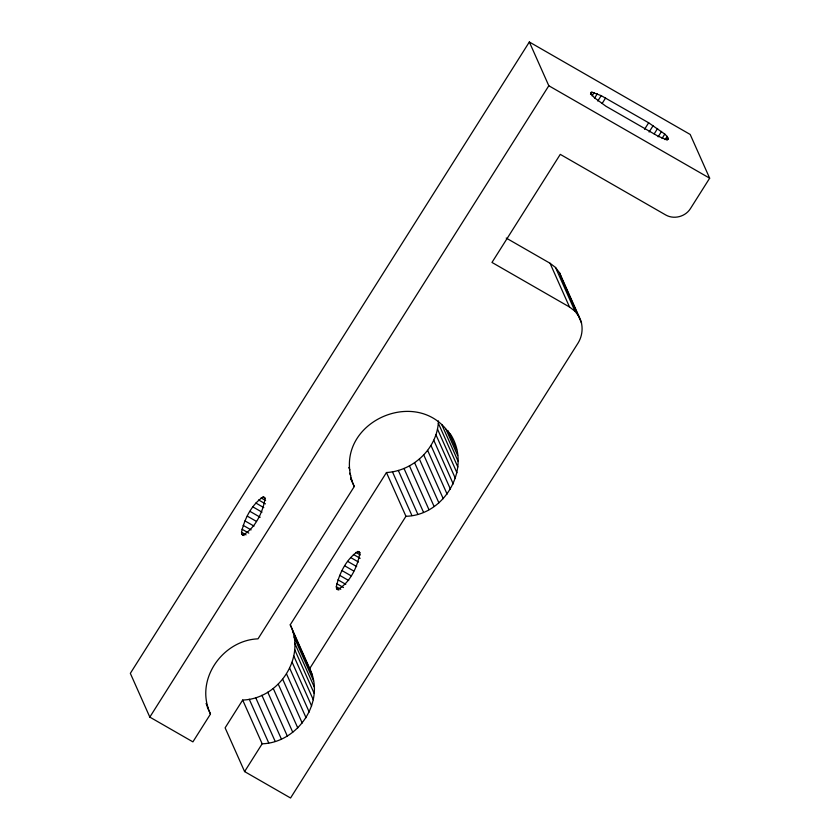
<?xml version="1.0" encoding="UTF-8"?>
<svg xmlns="http://www.w3.org/2000/svg" width="840" height="840" viewBox="0 0 840 840"><rect width="100%" height="100%" fill="white"/><g stroke="black" fill="none" stroke-linecap="round" stroke-linejoin="round"><path stroke-width="1.26" d="M506.216 238.066L550.043 263.256L555.502 267.456L559.608 272.916L579.086 316.659C583.485 324.881 582.96 335.055 578.12 342.972L290.556 798L244.597 771.582L225.12 727.839L242.686 700.046C278.471 698.985 306.401 657.815 290.241 624.803L386.463 472.531C413.28 471.082 437.535 448.13 438.459 420.945M244.597 771.582L262.164 743.799C297.948 742.739 325.878 701.558 309.719 668.556L290.241 624.803M309.719 668.556L405.941 516.285C445.347 515.319 472.395 467.04 450.093 433.587M241.521 532.245C244.493 518.91 251.507 504.735 263.046 496.997L264.401 497.269L265.052 498.74C262.762 512.484 255.213 528.266 242.812 535.143L241.804 534.261L241.521 532.245L246.057 534.849M336.305 586.719C339.276 573.384 346.29 559.209 357.83 551.471L359.173 551.754L359.825 553.214C357.546 566.958 349.997 582.74 337.596 589.617L336.588 588.746L336.305 586.719L340.788 589.302M579.086 316.659L574.98 311.199L569.52 307.01L491.978 262.437L560.27 154.361L665.731 214.977C674.026 219.723 685.325 216.709 690.396 208.677L709.663 178.196L690.186 134.453L529.337 42L130.337 673.355L149.814 717.108L192.906 741.867L210.462 714.084L206.073 703.427M149.814 717.108L548.814 85.754L529.337 42M590.499 94.353L591.875 92.18L601.199 95.645L648.659 122.787L664.797 134.106L667.107 136.416L668.367 139.241L664.997 139.125L657.909 136.101L605.903 106.218L594.3 97.65L590.783 93.587L590.74 92.516L591.875 92.18M592.053 95.876L594.101 92.62M594.552 98.144L597.282 93.807M597.775 101.062L601.199 95.645M350.564 477.645L354.249 486.56L258.017 638.841C224.668 640.07 197.316 675.812 208.184 708.151M602.154 103.446L605.577 98.028M644.553 129.286L648.659 122.787M649.089 132.037L653.205 125.538M654.182 133.896L657.605 128.478M658.13 136.815L661.553 131.397M662.057 138.432L664.797 134.106M665.059 139.66L667.107 136.416M666.96 140.333L668.325 138.159M548.814 85.754L709.663 178.196M263.046 496.997L265.314 498.298M357.83 551.471L360.066 552.762M261.093 497.91L265.629 500.514M355.866 552.384L360.35 554.967M258.636 499.968L265.44 503.874M353.419 554.442L360.15 558.317M255.853 503.034L263.791 507.602M350.637 557.519L358.481 562.023M252.914 506.919L261.986 512.138M347.697 561.404L356.664 566.559M249.995 511.382L260.201 517.251M344.778 565.866L353.745 571.022M247.286 516.138L256.358 521.356M342.069 570.623L351.036 575.778M244.954 520.894L254.027 526.103M339.738 575.369L348.705 580.524M243.149 525.336L251.087 529.904M337.932 579.821L345.776 584.325M241.983 529.2L248.777 533.117M336.756 583.684L343.487 587.549M241.804 534.261L244.072 535.563M336.588 588.746L338.825 590.037M452.487 438.953C423.077 382.526 332.535 420.808 352.139 481.194M562.611 280.445L581.563 323.012M555.502 267.456L574.98 311.199M550.043 263.256L569.52 307.01M448.14 430.826L456.561 449.736M446.061 429.408L457.643 455.427M441.756 424.557L458.073 461.213M438.365 423.276L457.842 467.03M437.472 429.051L456.95 472.805M435.929 434.721L455.406 478.475M433.755 440.213L453.233 483.956M430.973 445.452L450.45 489.195M427.634 450.387L447.111 494.13M423.759 454.944L443.237 498.687M419.401 459.081L438.879 502.824M414.614 462.735L434.091 506.478M409.458 465.875L428.935 509.618M403.998 468.447L423.476 512.19M398.307 470.431L417.784 514.174M392.438 471.796L411.915 515.55M386.463 472.531L405.941 516.285M348.789 467.502L349.85 469.865M349.619 473.235L350.669 475.598M350.564 478.286L354.249 486.56M292.519 630.735L311.997 674.478M294.031 636.909L313.509 680.652M294.756 643.24L314.233 686.984M294.683 649.635L314.16 693.378M293.8 655.998L313.278 699.751M292.142 662.246L311.619 705.989M289.716 668.262L309.194 712.016M286.566 673.985L306.044 717.727M282.733 679.308L302.211 723.062M278.281 684.17L297.759 727.913M273.273 688.485L292.75 732.239M267.781 692.202L287.259 735.945M261.88 695.247L281.358 739M255.675 697.599L275.153 741.342M249.239 699.206L268.727 742.949M242.686 700.046L262.164 743.799M207.302 706.986L210.462 714.084M559.608 272.916L562.075 279.258"/></g></svg>
